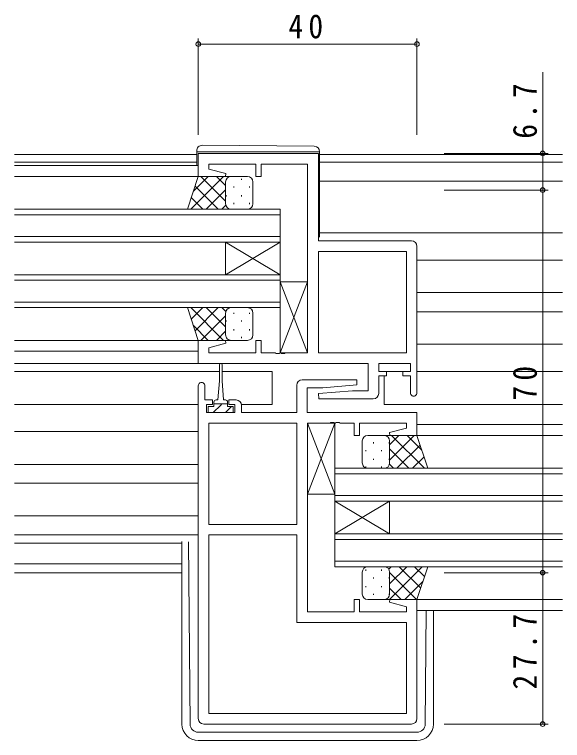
# Model space of a CAD drawing. Units: millimetres, scale not verified. Extents: x -594 to 539, y -420 to 386.
# Drawn here: x -232.6 to -132.3, y -289.1 to -156.3 of the extents above; entities that cross this region are included whole.
import ezdxf

# ---------------------------------------------------------------- set-up
doc = ezdxf.new("R2010")
doc.units = ezdxf.units.MM
doc.header["$LTSCALE"] = 2
for name, color, linetype, lineweight in [('0-3_YKK_11', 7, 'Continuous', 9), ('0-4_YKK_12', 2, 'Continuous', 9), ('0-5_YKK_13', 4, 'Continuous', 9), ('0-7_YKK_D', 6, 'Continuous', 9)]:
    doc.layers.add(name, color=color, linetype=linetype, lineweight=lineweight)
doc.styles.add('ＭＳ ゴシック', font='')
doc.styles.get('ＭＳ ゴシック').set_extended_font_data('MS Gothic')

msp = doc.modelspace()

# ---------------------------------------------------------------- linework, layer by layer
at = {"layer": '0-3_YKK_11'}
for p, q in [((-198.956, -181.752), (-198.956, -185.952)), ((-176.956, -181.752), (-198.956, -181.752)), ((-176.956, -197.752), (-176.956, -181.752)), ((-197.026, -183.683), (-188.456, -183.683)), ((-197.026, -184.6), (-197.026, -183.683)), ((-193.926, -185.43), (-197.026, -184.6)), ((-188.456, -183.683), (-188.456, -185.952)), ((-187.456, -183.683), (-178.956, -183.683)), ((-187.456, -185.952), (-187.456, -183.683)), ((-178.956, -183.683), (-178.956, -218.222)), ((-193.995, -185.952), (-193.926, -185.43)), ((-198.956, -185.952), (-193.995, -185.952)), ((-188.456, -185.952), (-187.456, -185.952)), ((-159.956, -197.752), (-176.956, -197.752)), ((-158.956, -225.553), (-158.956, -198.752)), ((-160.886, -199.683), (-176.956, -199.683)), ((-176.956, -199.683), (-176.956, -218.222)), ((-176.956, -199.683), (-176.956, -218.222)), ((-160.886, -218.222), (-160.886, -199.683)), ((-198.956, -215.952), (-198.956, -220.152)), ((-193.995, -215.952), (-198.956, -215.952)), ((-197.026, -217.305), (-193.926, -216.475)), ((-193.926, -216.475), (-193.995, -215.952)), ((-188.456, -215.952), (-188.456, -218.222)), ((-187.456, -215.952), (-188.456, -215.952)), ((-187.456, -218.222), (-187.456, -215.952)), ((-197.026, -218.222), (-197.026, -217.305)), ((-188.456, -218.222), (-197.026, -218.222)), ((-184.914, -218.222), (-187.456, -218.222)), ((-184.731, -218.342), (-184.914, -218.222)), ((-184.181, -218.342), (-184.731, -218.342)), ((-183.997, -218.222), (-184.181, -218.342)), ((-183.914, -218.222), (-183.997, -218.222)), ((-183.731, -218.342), (-183.914, -218.222)), ((-183.181, -218.342), (-183.731, -218.342)), ((-182.997, -218.222), (-183.181, -218.342)), ((-178.956, -218.222), (-182.997, -218.222)), ((-176.956, -218.222), (-160.886, -218.222)), ((-198.956, -220.152), (-167.886, -220.152)), ((-167.886, -220.152), (-167.886, -225.152)), ((-165.956, -220.152), (-160.156, -220.152)), ((-165.956, -221.652), (-165.956, -220.152)), ((-160.156, -220.152), (-160.156, -221.652)), ((-164.556, -221.652), (-165.956, -221.652)), ((-164.556, -222.452), (-164.556, -221.652)), ((-161.556, -221.652), (-161.556, -222.452)), ((-160.156, -221.652), (-161.556, -221.652)), ((-165.956, -222.452), (-164.556, -222.452)), ((-165.956, -225.652), (-165.956, -222.452)), ((-161.556, -222.452), (-160.156, -222.452)), ((-160.156, -222.452), (-160.156, -225.553)), ((-198.956, -224.253), (-198.956, -285.152)), ((-197.756, -226.852), (-197.756, -224.253)), ((-180.956, -224.152), (-180.956, -229.152)), ((-169.978, -223.152), (-179.956, -223.152)), ((-176.149, -224.652), (-169.936, -224.109)), ((-169.936, -224.109), (-169.978, -223.152)), ((-179.026, -224.652), (-176.149, -224.652)), ((-179.026, -229.152), (-179.026, -224.652)), ((-170.762, -225.152), (-176.976, -225.696)), ((-176.976, -225.696), (-176.934, -226.652)), ((-167.886, -225.152), (-170.762, -225.152)), ((-196.356, -226.852), (-197.756, -226.852)), ((-196.356, -227.652), (-196.356, -226.852)), ((-193.356, -226.852), (-193.356, -227.652)), ((-192.056, -226.852), (-193.356, -226.852)), ((-176.934, -226.652), (-166.956, -226.652)), ((-197.456, -227.652), (-196.356, -227.652)), ((-197.456, -229.152), (-197.456, -227.652)), ((-193.356, -227.652), (-192.256, -227.652)), ((-192.256, -227.652), (-192.256, -229.152)), ((-191.056, -229.152), (-191.056, -227.852)), ((-192.256, -229.152), (-197.456, -229.152)), ((-180.956, -229.152), (-191.056, -229.152)), ((-158.956, -229.152), (-179.026, -229.152)), ((-158.956, -233.352), (-158.956, -229.152)), ((-180.956, -231.083), (-197.026, -231.083)), ((-197.026, -231.083), (-197.026, -249.622)), ((-197.026, -231.083), (-197.026, -249.622)), ((-180.956, -249.622), (-180.956, -231.083)), ((-178.956, -231.083), (-174.914, -231.083)), ((-178.956, -265.622), (-178.956, -231.083)), ((-174.914, -231.083), (-174.731, -230.962)), ((-174.731, -230.962), (-174.181, -230.962)), ((-174.181, -230.962), (-173.997, -231.083)), ((-173.997, -231.083), (-173.914, -231.083)), ((-173.914, -231.083), (-173.731, -230.962)), ((-173.731, -230.962), (-173.181, -230.962)), ((-173.181, -230.962), (-172.997, -231.083)), ((-172.997, -231.083), (-170.456, -231.083)), ((-170.456, -231.083), (-170.456, -233.352)), ((-169.456, -231.083), (-160.886, -231.083)), ((-169.456, -233.352), (-169.456, -231.083)), ((-160.886, -231.083), (-160.886, -232)), ((-160.886, -232), (-163.985, -232.83)), ((-170.456, -233.352), (-169.456, -233.352)), ((-163.985, -232.83), (-163.916, -233.352)), ((-163.916, -233.352), (-158.956, -233.352)), ((-197.026, -249.622), (-180.956, -249.622)), ((-197.026, -251.553), (-197.026, -284.222)), ((-180.956, -251.553), (-197.026, -251.553)), ((-180.956, -267.553), (-180.956, -251.553)), ((-170.456, -263.353), (-170.456, -265.622)), ((-169.456, -263.353), (-170.456, -263.353)), ((-169.456, -265.622), (-169.456, -263.353)), ((-163.916, -263.353), (-163.985, -263.875)), ((-163.985, -263.875), (-160.886, -264.705)), ((-158.956, -263.353), (-163.916, -263.353)), ((-158.956, -285.152), (-158.956, -263.353)), ((-170.456, -265.622), (-178.956, -265.622)), ((-160.886, -265.622), (-169.456, -265.622)), ((-160.886, -264.705), (-160.886, -265.622)), ((-160.886, -267.553), (-180.956, -267.553)), ((-160.886, -284.222), (-160.886, -267.553)), ((-197.026, -284.222), (-160.886, -284.222)), ((-197.026, -284.222), (-160.886, -284.222)), ((-197.956, -286.152), (-159.956, -286.152))]:
    msp.add_line(p, q, dxfattribs=at)
for centre, radius, start, end in [((-159.956, -198.752), 1, 0, 89.99998), ((-198.356, -224.253), 0.6, 359.99998, 180), ((-179.956, -224.152), 1, 90, 179.99998), ((-166.956, -225.652), 1, 270, 359.99998), ((-159.556, -225.553), 0.6, 179.99998, 0), ((-192.056, -227.852), 1, 0, 89.99998), ((-197.956, -285.152), 1, 180, 269.99998), ((-159.956, -285.152), 1, 270, 359.99998)]:
    msp.add_arc(centre, radius, start, end, dxfattribs=at)
at = {"layer": '0-4_YKK_12'}
for p, q in [((-232.581, -181.952), (-199.256, -181.952)), ((-176.756, -181.952), (-132.331, -181.952)), ((-232.581, -183.352), (-199.256, -183.352)), ((-232.581, -183.952), (-198.956, -183.952)), ((-176.756, -183.352), (-132.331, -183.352)), ((-232.581, -185.953), (-198.956, -185.953)), ((-176.756, -186.852), (-132.331, -186.852)), ((-232.581, -191.953), (-183.956, -191.953)), ((-183.956, -191.953), (-183.956, -197.953)), ((-183.956, -192.953), (-232.581, -192.953)), ((-176.952, -196.252), (-132.331, -196.252)), ((-232.581, -196.952), (-183.956, -196.952)), ((-183.956, -197.953), (-232.581, -197.953)), ((-183.956, -203.953), (-193.956, -197.953)), ((-183.956, -197.953), (-193.956, -203.953)), ((-193.956, -197.953), (-193.956, -203.953)), ((-183.956, -197.953), (-183.956, -203.953)), ((-158.956, -201.252), (-132.331, -201.252)), ((-232.581, -203.953), (-183.956, -203.953)), ((-183.956, -203.953), (-183.956, -209.953)), ((-183.956, -204.953), (-232.581, -204.953)), ((-158.956, -207.206), (-132.331, -207.206)), ((-232.581, -208.952), (-183.956, -208.952)), ((-183.956, -209.953), (-232.581, -209.953)), ((-158.956, -210.699), (-132.331, -210.699)), ((-232.581, -215.952), (-198.456, -215.952)), ((-158.956, -216.652), (-132.331, -216.652)), ((-232.581, -217.952), (-198.956, -217.952)), ((-198.456, -220.152), (-232.581, -220.152)), ((-232.581, -221.652), (-195.106, -221.652)), ((-194.606, -221.652), (-185.456, -221.652)), ((-185.456, -221.652), (-185.456, -227.652)), ((-164.956, -221.652), (-161.256, -221.652)), ((-158.956, -221.652), (-132.331, -221.652)), ((-164.956, -222.452), (-164.956, -227.652)), ((-198.956, -227.652), (-232.581, -227.652)), ((-185.456, -227.652), (-191.076, -227.652)), ((-164.956, -227.652), (-132.331, -227.652)), ((-158.956, -231.352), (-132.331, -231.352)), ((-232.581, -232.652), (-198.956, -232.652)), ((-159.201, -233.352), (-132.331, -233.352)), ((-232.581, -238.652), (-198.956, -238.652)), ((-173.956, -245.352), (-173.956, -239.353)), ((-173.956, -239.353), (-132.331, -239.353)), ((-132.331, -240.352), (-173.956, -240.352)), ((-232.581, -242.052), (-198.956, -242.052)), ((-173.956, -244.352), (-132.331, -244.352)), ((-173.956, -251.353), (-163.956, -245.352)), ((-173.956, -245.352), (-163.956, -251.353)), ((-173.956, -245.352), (-173.956, -251.353)), ((-132.331, -245.352), (-173.956, -245.352)), ((-163.956, -245.352), (-163.956, -251.353)), ((-232.581, -248.053), (-198.956, -248.053)), ((-173.956, -257.352), (-173.956, -251.353)), ((-173.956, -251.353), (-132.331, -251.353)), ((-232.581, -253.052), (-201.956, -253.052)), ((-132.331, -252.352), (-173.956, -252.352)), ((-232.581, -256.823), (-201.956, -256.823)), ((-173.956, -256.352), (-132.331, -256.352)), ((-132.331, -257.352), (-173.956, -257.352)), ((-232.581, -258.452), (-201.956, -258.452)), ((-159.456, -263.353), (-132.331, -263.353)), ((-158.956, -265.352), (-132.331, -265.352))]:
    msp.add_line(p, q, dxfattribs=at)
at = {"layer": '0-5_YKK_13'}
for p, q in [((-198.247, -180.265), (-177.747, -180.444)), ((-199.256, -181.752), (-199.256, -181.452)), ((-199.256, -181.752), (-199.256, -183.952)), ((-176.756, -181.452), (-177.251, -181.452)), ((-176.756, -181.444), (-176.756, -181.452)), ((-176.756, -181.452), (-176.756, -181.752)), ((-176.756, -196.752), (-176.756, -181.752)), ((-200.956, -191.953), (-198.956, -185.953)), ((-194.324, -185.952), (-200.324, -191.953)), ((-197.152, -185.952), (-199.857, -188.658)), ((-198.956, -185.953), (-192.956, -185.952)), ((-193.956, -190.473), (-198.476, -185.953)), ((-193.956, -187.644), (-195.647, -185.952)), ((-193.956, -186.952), (-193.956, -190.952)), ((-193.956, -186.952), (-193.956, -190.952)), ((-193.866, -186.538), (-193.866, -186.572)), ((-189.956, -185.952), (-192.956, -185.952)), ((-191.036, -186.372), (-191.036, -186.572)), ((-188.956, -190.952), (-188.956, -186.952)), ((-195.304, -191.953), (-199.543, -187.714)), ((-193.956, -188.413), (-197.495, -191.953)), ((-192.451, -187.787), (-192.451, -187.987)), ((-189.621, -187.787), (-189.621, -187.987)), ((-198.133, -191.953), (-200.25, -189.835)), ((-193.866, -189.402), (-193.866, -189.602)), ((-191.036, -189.402), (-191.036, -189.602)), ((-193.923, -191.208), (-194.667, -191.953)), ((-192.451, -190.817), (-192.451, -191.018)), ((-189.621, -190.817), (-189.621, -191.017)), ((-192.956, -191.953), (-200.956, -191.953)), ((-192.956, -191.953), (-189.956, -191.953)), ((-183.956, -205.222), (-183.956, -218.222)), ((-178.956, -205.222), (-183.956, -205.222)), ((-183.956, -205.222), (-178.956, -218.222)), ((-183.956, -218.222), (-178.956, -205.222)), ((-178.956, -218.222), (-178.956, -205.222)), ((-200.956, -209.952), (-198.956, -215.952)), ((-192.956, -209.953), (-200.956, -209.952)), ((-194.324, -215.953), (-200.324, -209.952)), ((-198.133, -209.952), (-200.25, -212.07)), ((-195.304, -209.952), (-199.543, -214.191)), ((-193.956, -213.492), (-197.495, -209.952)), ((-193.923, -210.697), (-194.667, -209.952)), ((-193.956, -214.952), (-193.956, -210.952)), ((-193.956, -214.952), (-193.956, -210.952)), ((-192.956, -209.953), (-189.956, -209.953)), ((-192.451, -211.087), (-192.451, -210.887)), ((-189.621, -211.088), (-189.621, -210.887)), ((-188.956, -210.953), (-188.956, -214.952)), ((-193.956, -211.432), (-198.476, -215.952)), ((-193.866, -212.503), (-193.866, -212.302)), ((-191.036, -212.503), (-191.036, -212.303)), ((-197.152, -215.952), (-199.857, -213.247)), ((-193.956, -214.261), (-195.647, -215.952)), ((-192.451, -214.117), (-192.451, -213.917)), ((-189.621, -214.117), (-189.621, -213.918)), ((-198.956, -215.952), (-192.956, -215.953)), ((-193.866, -215.367), (-193.866, -215.332)), ((-189.956, -215.953), (-192.956, -215.953)), ((-191.036, -215.533), (-191.036, -215.333)), ((-183.956, -218.222), (-178.956, -218.222)), ((-195.106, -220.402), (-195.106, -223.352)), ((-194.606, -223.352), (-194.606, -220.402)), ((-195.106, -223.352), (-195.356, -226.852)), ((-194.606, -223.352), (-194.356, -226.852)), ((-195.706, -226.852), (-195.356, -226.852)), ((-194.356, -226.852), (-194.006, -226.852)), ((-197.156, -228.052), (-197.156, -229.152)), ((-196.106, -228.052), (-197.156, -228.052)), ((-194.856, -227.778), (-196.23, -229.152)), ((-196.106, -228.052), (-196.106, -227.252)), ((-193.606, -227.553), (-196.106, -227.553)), ((-194.63, -227.553), (-194.856, -227.778)), ((-192.885, -228.052), (-193.985, -229.152)), ((-193.606, -227.252), (-193.606, -228.052)), ((-192.556, -228.052), (-193.606, -228.052)), ((-192.556, -229.152), (-192.556, -228.052)), ((-197.156, -229.152), (-192.556, -229.152)), ((-178.956, -231.083), (-178.956, -244.082)), ((-173.956, -231.083), (-178.956, -231.083)), ((-178.956, -231.083), (-173.956, -244.082)), ((-178.956, -244.082), (-173.956, -231.083)), ((-173.956, -244.082), (-173.956, -231.083)), ((-167.956, -233.352), (-164.956, -233.352)), ((-158.956, -233.352), (-164.956, -233.352)), ((-163.956, -237.873), (-159.436, -233.352)), ((-163.956, -235.044), (-162.264, -233.352)), ((-163.587, -233.352), (-157.587, -239.353)), ((-160.759, -233.352), (-158.054, -236.058)), ((-156.956, -239.353), (-158.956, -233.352)), ((-168.956, -238.352), (-168.956, -234.352)), ((-166.876, -234.602), (-166.876, -234.802)), ((-164.046, -234.602), (-164.046, -234.802)), ((-163.956, -234.352), (-163.956, -238.353)), ((-163.956, -234.352), (-163.956, -238.353)), ((-168.291, -236.017), (-168.291, -236.217)), ((-165.461, -236.017), (-165.461, -236.217)), ((-163.956, -235.813), (-160.416, -239.353)), ((-162.607, -239.353), (-158.369, -235.114)), ((-166.876, -237.632), (-166.876, -237.832)), ((-164.046, -237.632), (-164.046, -237.832)), ((-159.779, -239.353), (-157.661, -237.235)), ((-168.291, -239.047), (-168.291, -239.247)), ((-165.461, -239.047), (-165.461, -239.247)), ((-163.989, -238.608), (-163.244, -239.353)), ((-164.956, -239.352), (-167.956, -239.352)), ((-164.956, -239.352), (-156.956, -239.353)), ((-178.956, -244.082), (-173.956, -244.082)), ((-232.581, -251.551), (-198.956, -251.551)), ((-201.955, -252.758), (-201.955, -286.15)), ((-200.467, -286.162), (-200.73, -252.801)), ((-164.956, -257.352), (-167.956, -257.352)), ((-164.956, -257.352), (-156.956, -257.352)), ((-164.11, -257.818), (-163.644, -257.352)), ((-163.987, -263.353), (-157.987, -257.352)), ((-163.956, -260.492), (-160.816, -257.352)), ((-162.207, -257.352), (-158.269, -261.291)), ((-159.379, -257.352), (-157.561, -259.17)), ((-156.956, -257.352), (-158.956, -263.353)), ((-168.956, -258.352), (-168.956, -262.353)), ((-168.291, -258.088), (-168.291, -257.887)), ((-165.461, -258.087), (-165.461, -257.887)), ((-163.956, -262.353), (-163.956, -258.352)), ((-163.956, -262.353), (-163.956, -258.352)), ((-163.956, -258.432), (-159.036, -263.353)), ((-166.876, -259.503), (-166.876, -259.303)), ((-164.046, -259.503), (-164.046, -259.302)), ((-161.159, -263.353), (-157.854, -260.047)), ((-168.291, -261.118), (-168.291, -260.918)), ((-165.461, -261.117), (-165.461, -260.917)), ((-163.956, -261.261), (-161.864, -263.353)), ((-166.876, -262.533), (-166.876, -262.333)), ((-164.046, -262.533), (-164.046, -262.333)), ((-167.956, -263.353), (-164.956, -263.353)), ((-158.956, -263.353), (-164.956, -263.353)), ((-164.72, -263.324), (-164.692, -263.353)), ((-157.443, -286.162), (-157.279, -265.352)), ((-155.955, -265.352), (-155.955, -286.15)), ((-198.967, -287.65), (-158.943, -287.65)), ((-198.955, -289.15), (-158.955, -289.15))]:
    msp.add_line(p, q, dxfattribs=at)
msp.add_lwpolyline([(-177.251, -181.452), (-198.751, -181.452), (-199.256, -181.452), (-199.256, -181.265)], dxfattribs=at)
for centre, radius, start, end in [((-198.256, -181.265), 1, 89.5, 180), ((-177.756, -181.444), 1, 0, 89.5), ((-192.956, -186.952), 1, 90.00009, 180.00009), ((-192.956, -186.952), 1, 90.00009, 180.00009), ((-189.956, -186.952), 1, 0.00009, 90.00009), ((-192.956, -190.952), 1, 180.00009, 270.00009), ((-192.956, -190.952), 1, 180.00009, 270.00009), ((-189.956, -190.952), 1, 270.00009, 0.00009), ((-177.256, -196.752), 0.5, 306.86983, 0), ((-192.956, -210.953), 1, 89.99989, 179.99989), ((-192.956, -210.953), 1, 89.99989, 179.99989), ((-189.956, -210.953), 1, 359.99989, 89.99989), ((-192.956, -214.952), 1, 179.99989, 269.99989), ((-192.956, -214.952), 1, 179.99989, 269.99989), ((-189.956, -214.952), 1, 269.99989, 359.99989), ((-194.856, -220.402), 0.25, 0, 180), ((-195.706, -227.252), 0.4, 90, 180), ((-194.006, -227.252), 0.4, 0, 90), ((-167.956, -234.352), 1, 89.99989, 179.99989), ((-164.956, -234.352), 1, 359.99989, 89.99989), ((-164.956, -234.352), 1, 359.99989, 89.99989), ((-167.956, -238.352), 1, 179.99989, 269.99989), ((-164.956, -238.352), 1, 269.99989, 359.99989), ((-164.956, -238.352), 1, 269.99989, 359.99989), ((-167.956, -258.352), 1, 90.00009, 180.00009), ((-164.956, -258.352), 1, 0.00009, 90.00009), ((-164.956, -258.352), 1, 0.00009, 90.00009), ((-167.956, -262.353), 1, 180.00009, 270.00009), ((-164.956, -262.353), 1, 270.00009, 0.00009), ((-164.956, -262.353), 1, 270.00009, 0.00009), ((-198.955, -286.15), 3, 180, 270), ((-198.967, -286.15), 1.5, 180.45232, 270), ((-158.955, -286.15), 3, 270, 0), ((-158.943, -286.15), 1.5, 270, 359.54767)]:
    msp.add_arc(centre, radius, start, end, dxfattribs=at)
at = {"layer": '0-7_YKK_D'}
for p, q in [((-198.956, -178.365), (-198.956, -160.752)), ((-198.956, -161.752), (-158.956, -161.752)), ((-158.956, -178.365), (-158.956, -160.752)), ((-135.955, -181.752), (-135.955, -166.853)), ((-153.955, -181.752), (-134.955, -181.752)), ((-135.955, -188.452), (-135.955, -181.752)), ((-153.955, -188.452), (-134.955, -188.452)), ((-153.955, -188.452), (-134.955, -188.452)), ((-135.955, -188.452), (-135.955, -258.452)), ((-153.955, -258.452), (-134.955, -258.452)), ((-153.955, -258.452), (-134.955, -258.452)), ((-135.955, -258.452), (-135.955, -286.152)), ((-153.955, -286.152), (-134.955, -286.152))]:
    msp.add_line(p, q, dxfattribs=at)
for centre in [(-198.956, -161.752), (-158.956, -161.752), (-135.955, -181.752), (-135.955, -188.452), (-135.955, -188.452), (-135.955, -258.452), (-135.955, -258.452), (-135.955, -286.152)]:
    msp.add_circle(centre, 0.425, dxfattribs=at)

# ---------------------------------------------------------------- texts
at = {"layer": '0-7_YKK_D', "color": 7, "insert": (-182.476, -160.752), "char_height": 4.399, "attachment_point": 7, "style": 'ＭＳ ゴシック'}
msp.add_mtext('\\T1.36;\\W0.9;40', dxfattribs=at)
at = {"layer": '0-7_YKK_D', "color": 7, "char_height": 4.399, "attachment_point": 7, "rotation": 90, "style": 'ＭＳ ゴシック'}
for s, insert in [('\\T1.38;\\W0.9;6.7', (-136.955, -179.052)), ('\\T1.36;\\W0.9;70', (-136.955, -226.972)), ('\\T1.38;\\W0.9;27.7', (-136.955, -279.823))]:
    msp.add_mtext(s, dxfattribs=dict(at, insert=insert))

doc.saveas('drawing.dxf')
